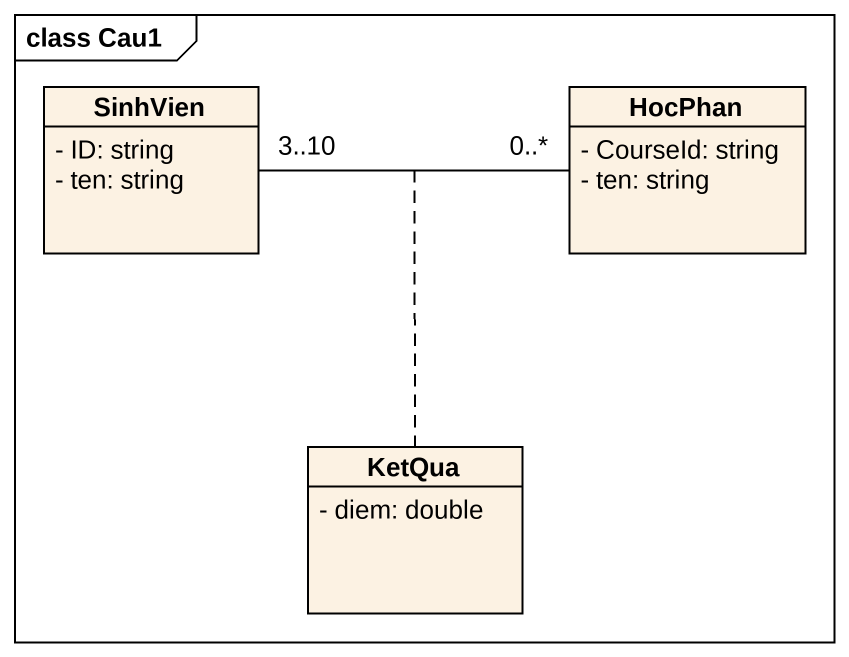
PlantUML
@startuml
mainframe class Cau1
hide circle
hide empty members
skinparam classAttributeIconSize 0
class SinhVien {
  - ID: string
  - ten: string
}
class HocPhan {
  - CourseId: string
  - ten: string
}
class KetQua {
  - diem: double
}
SinhVien "3..10" -right- "0..*" HocPhan
(SinhVien, HocPhan) .. KetQua
@enduml
